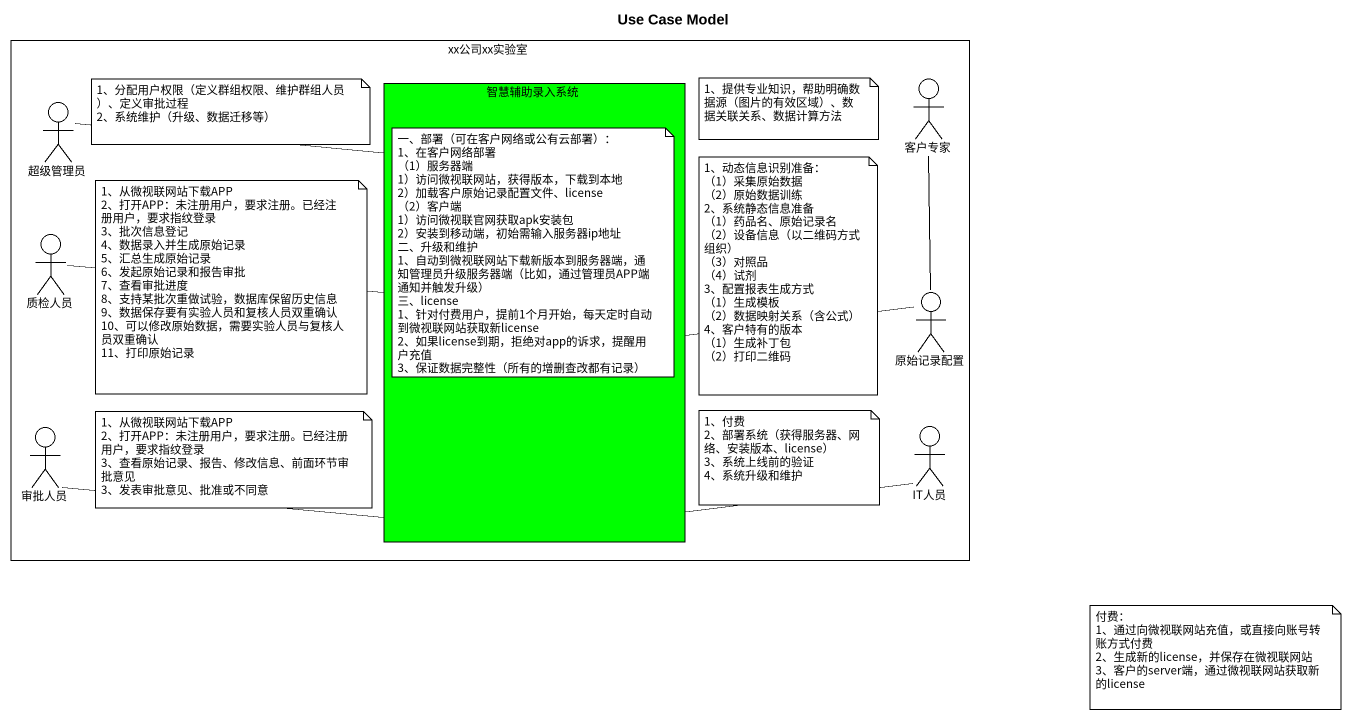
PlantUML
@startuml
title Use Case Model
rectangle xx公司xx实验室 {
  actor 超级管理员
  rectangle 智慧辅助录入系统 #00FF00
  actor 客户专家
  actor 质检人员
  actor 原始记录配置
  actor 审批人员
  actor IT人员
}
超级管理员 -right- 智慧辅助录入系统
智慧辅助录入系统 -right- 原始记录配置
智慧辅助录入系统 -right- IT人员
质检人员 -right- 智慧辅助录入系统
原始记录配置 -up- 客户专家
审批人员 -right- 智慧辅助录入系统
note as N1
  1、分配用户权限（定义群组权限、维护群组人员）、定义审批过程
  2、系统维护（升级、数据迁移等）
end note
note as N2
  1、提供专业知识，帮助明确数据源（图片的有效区域）、数据关联关系、数据计算方法
end note
note as N3
  一、部署（可在客户网络或公有云部署）：
  1、在客户网络部署
  （1）服务器端
  1）访问微视联网站，获得版本，下载到本地
  2）加载客户原始记录配置文件、license
  （2）客户端
  1）访问微视联官网获取apk安装包
  2）安装到移动端，初始需输入服务器ip地址
  二、升级和维护
  1、自动到微视联网站下载新版本到服务器端，通知管理员升级服务器端（比如，通过管理员APP端通知并触发升级）
  三、license
  1、针对付费用户，提前1个月开始，每天定时自动到微视联网站获取新license
  2、如果license到期，拒绝对app的诉求，提醒用户充值
  3、保证数据完整性（所有的增删查改都有记录）
end note
note as N4
  1、动态信息识别准备：
  （1）采集原始数据
  （2）原始数据训练
  2、系统静态信息准备
  （1）药品名、原始记录名
  （2）设备信息（以二维码方式组织）
  （3）对照品
  （4）试剂
  3、配置报表生成方式
  （1）生成模板
  （2）数据映射关系（含公式）
  4、客户特有的版本
  （1）生成补丁包
  （2）打印二维码
end note
note as N5
  1、从微视联网站下载APP
  2、打开APP：未注册用户，要求注册。已经注册用户，要求指纹登录
  3、批次信息登记
  4、数据录入并生成原始记录
  5、汇总生成原始记录
  6、发起原始记录和报告审批
  7、查看审批进度
  8、支持某批次重做试验，数据库保留历史信息
  9、数据保存要有实验人员和复核人员双重确认
  10、可以修改原始数据，需要实验人员与复核人员双重确认
  11、打印原始记录
end note
note as N6
  1、从微视联网站下载APP
  2、打开APP：未注册用户，要求注册。已经注册用户，要求指纹登录
  3、查看原始记录、报告、修改信息、前面环节审批意见
  3、发表审批意见、批准或不同意
end note
note as N7
  1、付费
  2、部署系统（获得服务器、网络、安装版本、license）
  3、系统上线前的验证
  4、系统升级和维护
end note
note as N8
  付费：
  1、通过向微视联网站充值，或直接向账号转账方式付费
  2、生成新的license，并保存在微视联网站
  3、客户的server端，通过微视联网站获取新的license
end note
@enduml
